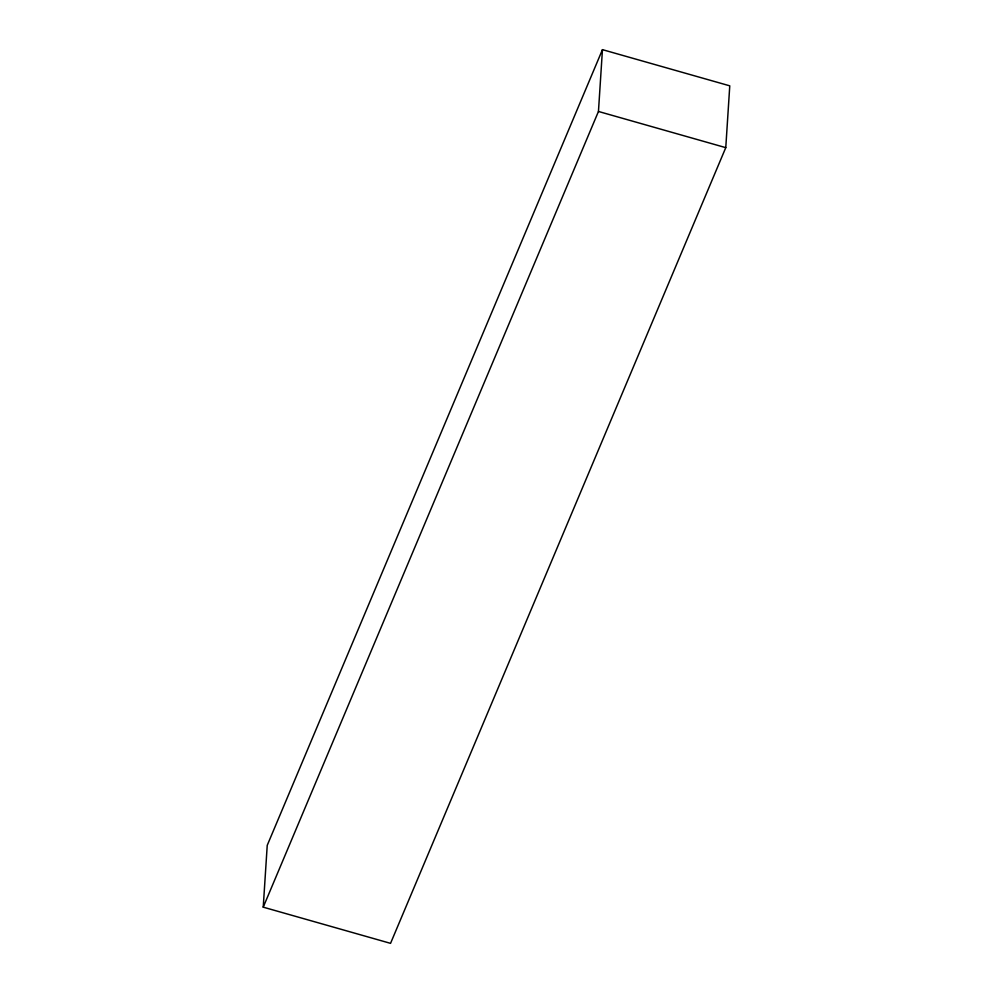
<?xml version="1.0" encoding="UTF-8"?>
<svg xmlns="http://www.w3.org/2000/svg" width="993" height="993" viewBox="0 0 993 993"><rect width="100%" height="100%" fill="white"/><g stroke="black" fill="none" stroke-linecap="round" stroke-linejoin="round"><path stroke-width="1.49" d="M263.232 907.168L267.229 845.353L602.453 49.65L729.768 85.832L725.771 147.647L390.547 943.35L263.232 907.168L598.456 111.464L602.453 49.65M598.456 111.464L725.771 147.647"/></g></svg>
